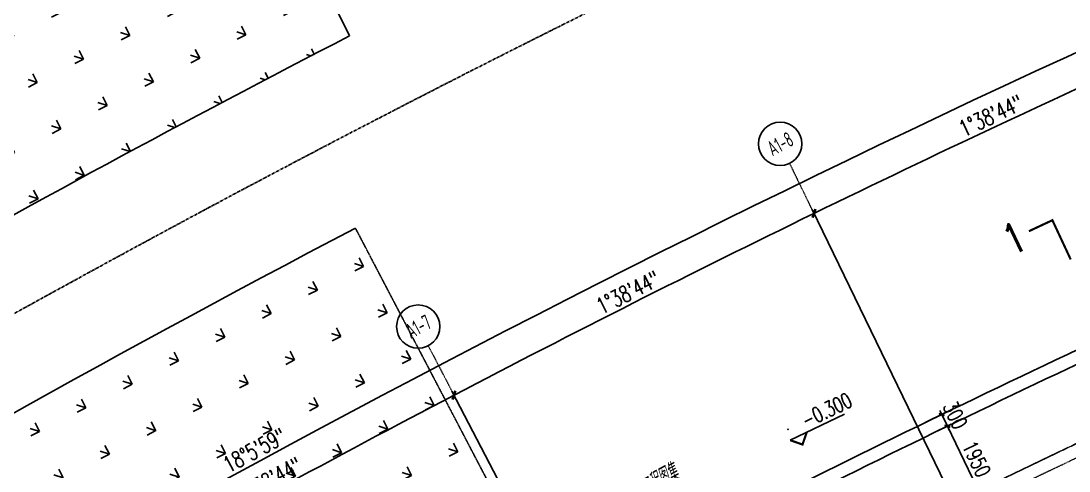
# Model space of a CAD drawing. Header units: millimetres. Extents: x -167 to 12027559, y -6694179 to 6449.
# Drawn here: x 11618505 to 11642723, y -6408390 to -6398004 of the extents above; entities that cross this region are included whole.
import ezdxf
from ezdxf.enums import TextEntityAlignment as Align

# ---------------------------------------------------------------- set-up
doc = ezdxf.new("R2010")
doc.units = ezdxf.units.MM
doc.header["$LTSCALE"] = 10
for name, pattern in [('A1-RG-AXIS$0$CENTER', [50.8, 31.75, -6.35, 6.35, -6.35]), ('A1-RI-F1$0$442 Site - clean$0$HIDDEN2', [0.1875, 0.125, -0.0625]), ('A1-RI-F1$0$CENTER2', [1.125, 0.75, -0.125, 0.125, -0.125]), ('A1-RI-F1$0$HIDDEN', [0.375, 0.25, -0.125])]:
    doc.linetypes.add(name, pattern=pattern)
for name, color, linetype in [('A1-RG-AXIS$0$A-COLU-HATH', 8, 'Continuous'), ('A1-RG-AXIS$0$A-SYMB-NAME', 13, 'Continuous'), ('A1-RG-AXIS$0$A2-RG-AXIS-150$0$A-DIMS-100', 1, 'Continuous'), ('A1-RI-F1$0$442 Site - clean$0$mry-green area hatch', 76, 'Continuous'), ('A1-RI-F1$0$442 Site - clean$0$mry-roads', 2, 'Continuous'), ('A1-RI-F1$0$A-DIMS', 1, 'Continuous'), ('A1-RI-F1$0$A-DIMS-1：100', 1, 'Continuous'), ('A1-RI-F1$0$A-FUZHUXIAN', 55, 'Continuous'), ('A1-RI-F1$0$A-STRS-TREA', 50, 'Continuous'), ('A1-RI-F1$0$A-SYMB', 4, 'Continuous'), ('A1-RI-F1$0$A-SYMB-NAME', 4, 'Continuous'), ('A1-RI-F1$0$A-TEXT', 4, 'Continuous'), ('A1-RI-F1$0$G-ACCS', 7, 'Continuous'), ('A1-RI-F1$0$道路中线_内部道路', 3, 'A1-RI-F1$0$CENTER2')]:
    doc.layers.add(name, color=color, linetype=linetype)
doc.layers.add('A1-RG-AXIS$0$A-GRID', color=1, linetype='A1-RG-AXIS$0$CENTER', lineweight=9)
doc.styles.add('A1-RG-AXIS$0$A1-RG-AXIS$0$XD2008', font='xd-hzs.shx', dxfattribs={"width": 0.7, "bigfont": 'xd-hztxt.shx'})
doc.styles.add('A1-RG-AXIS$0$A2-RG-AXIS-150$0$XD2008', font='romans.shx', dxfattribs={"width": 0.7})
doc.styles.add('A1-RI-F1$0$ECADI', font='gbeitc.shx', dxfattribs={"width": 0.7, "bigfont": 'gbcbig.shx'})
doc.styles.add('A1-RI-F1$0$XD2008', font='txt.shx', dxfattribs={"width": 0.7, "bigfont": 'xd-hztxt.shx'})
doc.dimstyles.new('A1-RG-AXIS$0$A2-RG-AXIS-150$0$XD100', dxfattribs={"dimscale": 100, "dimtxt": 5.5, "dimasz": 1.5, "dimexe": 1, "dimexo": 2, "dimgap": 0.5, "dimtad": 1, "dimdec": 0, "dimdsep": 46, "dimtxsty": 'A1-RG-AXIS$0$A2-RG-AXIS-150$0$XD2008', "dimblk": 'A1-RG-AXIS$0$A2-RG-AXIS-150$0$_ArchTick', "dimcen": 2.5, "dimclrt": 4, "dimaunit": 1, "dimadec": 3, "dimazin": 0, "dimtfac": 1, "dimtdec": 0, "dimtix": 1, "dimtmove": 0, "dimatfit": 3, "dimfxl": 0, "dimtolj": 1, "dimtzin": 0, "dimarcsym": 0})
doc.dimstyles.new('A1-RI-F1$0$XD100$0', dxfattribs={"dimscale": 100, "dimtxt": 3.5, "dimasz": 2, "dimexe": 1, "dimexo": 2, "dimgap": 1, "dimtad": 1, "dimdec": 0, "dimdsep": 46, "dimtxsty": 'A1-RI-F1$0$XD2008', "dimblk1": 'A1-RI-F1$0$_ArchTick', "dimblk2": 'A1-RI-F1$0$_ArchTick', "dimsah": 1, "dimcen": 2.5, "dimclrd": 1, "dimclre": 1, "dimclrt": 4, "dimaunit": 1, "dimadec": 0, "dimazin": 0, "dimtfac": 1, "dimtdec": 0, "dimtix": 1, "dimtmove": 2, "dimatfit": 3, "dimfxl": 0, "dimtolj": 1, "dimtzin": 0, "dimarcsym": 0})
pattern_1 = [(161.94682, (-11520186.1, 6499236.26), (-1069.71302, -543.795965), [225, -1472.05628]), (116.94682, (-11520186.1, 6499236.3), (-1069.71302, -543.79596), [225, -975]), (206.94682, (-11520186.1, 6499236.3), (543.79596, -1069.71302), [225, -975])]

# ---------------------------------------------------------------- blocks, each defined once
blk = doc.blocks.new('A1-RI-F1$0$ECADI-TAG-HGHT（国标）')
at = {"color": 1}
blk.add_line((-2.12, 2.12), (11.77, 2.12), dxfattribs=at)
at = {"color": 1, "const_width": 0.5}
blk.add_lwpolyline([(-2.12, 2.12), (0, 0), (2.12, 2.12)], dxfattribs=at)
at = {"color": 1}
blk.add_point((-1.48, 4.6), dxfattribs=at)
at = {"style": 'A1-RI-F1$0$XD2008', "width": 0.7}
blk.add_attdef('FL', text='', height=3, dxfattribs=at).set_placement((-2.69, 2.97), align=Align.RIGHT)
for tag, p in [('F.F.L.', (2.28, 2.97)), ('T.O.S.', (2.28, -1.1))]:
    blk.add_attdef(tag, p, '', height=3, dxfattribs=at)
blk = doc.blocks.new('A1-RG-AXIS$0$A2-RG-AXIS-150$0$_ArchTick')
at = {"color": 0, "linetype": 'ByBlock', "const_width": 0.4}
blk.add_lwpolyline([(-0.5, -0.5), (0.5, 0.5)], dxfattribs=at)
blk = doc.blocks.new('*D681')
at = {"layer": 'A1-RG-AXIS$0$A2-RG-AXIS-150$0$A-DIMS-100', "color": 0, "lineweight": -2, "ltscale": 3}
for p, q in [((11670910, -6387267), (11670916, -6387284)), ((11580897, -6435951), (11580908, -6435965))]:
    blk.add_line(p, q, dxfattribs=at)
blk.add_arc((11778732, -6694179), 325182, 109.35703, 127.45663, dxfattribs=at)
at = {"layer": 'Defpoints', "color": 0, "ltscale": 3}
for p in [(11670976, -6387456), (11639300, -6400406), (11581019, -6436110), (11778732, -6694179)]:
    blk.add_point(p, dxfattribs=at)
at = {"layer": 'A1-RG-AXIS$0$A2-RG-AXIS-150$0$A-DIMS-100', "color": 0, "lineweight": -2, "ltscale": 3, "xscale": 150, "yscale": 150, "zscale": 150}
for p, rotation in [((11670949, -6387378), 19.35703132825471), ((11580969, -6436044), 217.4566338573137)]:
    blk.add_blockref('A1-RG-AXIS$0$A2-RG-AXIS-150$0$_ArchTick', p, dxfattribs=dict(at, rotation=rotation))
at = {"layer": 'A1-RG-AXIS$0$A2-RG-AXIS-150$0$A-DIMS-100', "color": 4, "ltscale": 3, "insert": (11623903, -6407911), "char_height": 375, "attachment_point": 5, "rotation": 28.4068, "style": 'A1-RG-AXIS$0$A2-RG-AXIS-150$0$XD2008'}
blk.add_mtext('\\A1;18°5\'59"', dxfattribs=at)
blk = doc.blocks.new('*D690')
at = {"layer": 'A1-RG-AXIS$0$A2-RG-AXIS-150$0$A-DIMS-100', "color": 0, "lineweight": -2, "ltscale": 3}
for p, q in [((11648357, -6405340), (11645224, -6398399)), ((11640117, -6409202), (11636786, -6402354))]:
    blk.add_line(p, q, dxfattribs=at)
blk.add_arc((11778732, -6694179), 324415, 114.29329, 115.9387, dxfattribs=at)
at = {"layer": 'Defpoints', "color": 0, "ltscale": 3}
for p in [(11642441, -6399781), (11648439, -6405522), (11640204, -6409382), (11778732, -6694179)]:
    blk.add_point(p, dxfattribs=at)
at = {"layer": 'A1-RG-AXIS$0$A2-RG-AXIS-150$0$A-DIMS-100', "color": 0, "lineweight": -2, "ltscale": 3, "xscale": 150, "yscale": 150, "zscale": 150}
for p, rotation in [((11645265, -6398490), 24.29328656346054), ((11636830, -6402444), 205.9387049751953)]:
    blk.add_blockref('A1-RG-AXIS$0$A2-RG-AXIS-150$0$_ArchTick', p, dxfattribs=dict(at, rotation=rotation))
at = {"layer": 'A1-RG-AXIS$0$A2-RG-AXIS-150$0$A-DIMS-100', "color": 4, "ltscale": 3, "insert": (11640917, -6400189), "char_height": 375, "attachment_point": 5, "rotation": 25.116, "style": 'A1-RG-AXIS$0$A2-RG-AXIS-150$0$XD2008'}
blk.add_mtext('\\A1;1°38\'44"', dxfattribs=at)
blk = doc.blocks.new('*D691')
at = {"layer": 'A1-RG-AXIS$0$A2-RG-AXIS-150$0$A-DIMS-100', "color": 0, "lineweight": -2, "ltscale": 3}
for p, q in [((11640117, -6409202), (11636786, -6402354)), ((11631991, -6413300), (11628465, -6406550))]:
    blk.add_line(p, q, dxfattribs=at)
blk.add_arc((11778732, -6694179), 324415, 115.9387, 117.58412, dxfattribs=at)
at = {"layer": 'Defpoints', "color": 0, "ltscale": 3}
for p in [(11634044, -6403816), (11640204, -6409382), (11632084, -6413477), (11778732, -6694179)]:
    blk.add_point(p, dxfattribs=at)
at = {"layer": 'A1-RG-AXIS$0$A2-RG-AXIS-150$0$A-DIMS-100', "color": 0, "lineweight": -2, "ltscale": 3, "xscale": 150, "yscale": 150, "zscale": 150}
for p, rotation in [((11636830, -6402444), 25.93870497519525), ((11628511, -6406639), 207.5841233869291)]:
    blk.add_blockref('A1-RG-AXIS$0$A2-RG-AXIS-150$0$_ArchTick', p, dxfattribs=dict(at, rotation=rotation))
at = {"layer": 'A1-RG-AXIS$0$A2-RG-AXIS-150$0$A-DIMS-100', "color": 4, "ltscale": 3, "insert": (11632532, -6404268), "char_height": 375, "attachment_point": 5, "rotation": 26.7614, "style": 'A1-RG-AXIS$0$A2-RG-AXIS-150$0$XD2008'}
blk.add_mtext('\\A1;1°38\'44"', dxfattribs=at)
blk = doc.blocks.new('*D692')
at = {"layer": 'A1-RG-AXIS$0$A2-RG-AXIS-150$0$A-DIMS-100', "color": 0, "lineweight": -2, "ltscale": 3}
for p, q in [((11631991, -6413300), (11628465, -6406550)), ((11623987, -6417629), (11620268, -6410984))]:
    blk.add_line(p, q, dxfattribs=at)
blk.add_arc((11778732, -6694179), 324415, 117.58412, 119.22954, dxfattribs=at)
at = {"layer": 'Defpoints', "color": 0, "ltscale": 3}
for p in [(11625766, -6408090), (11632084, -6413477), (11624084, -6417804), (11778732, -6694179)]:
    blk.add_point(p, dxfattribs=at)
at = {"layer": 'A1-RG-AXIS$0$A2-RG-AXIS-150$0$A-DIMS-100', "color": 0, "lineweight": -2, "ltscale": 3, "xscale": 150, "yscale": 150, "zscale": 150}
for p, rotation in [((11628511, -6406639), 27.58412338692894), ((11620317, -6411071), 209.2295417986643)]:
    blk.add_blockref('A1-RG-AXIS$0$A2-RG-AXIS-150$0$_ArchTick', p, dxfattribs=dict(at, rotation=rotation))
at = {"layer": 'A1-RG-AXIS$0$A2-RG-AXIS-150$0$A-DIMS-100', "color": 4, "ltscale": 3, "insert": (11624268, -6408585), "char_height": 375, "attachment_point": 5, "rotation": 28.4068, "style": 'A1-RG-AXIS$0$A2-RG-AXIS-150$0$XD2008'}
blk.add_mtext('\\A1;1°38\'44"', dxfattribs=at)
blk = doc.blocks.new('A1-RG-AXIS$0$colu')
at = {"layer": 'A1-RG-AXIS$0$A-COLU-HATH', "linetype": 'ByBlock'}
h = blk.add_hatch(dxfattribs=at)
h.set_pattern_fill('ANSI31', color=256, scale=888, angle=11, style=0)
h.set_pattern_definition([(56, (-5304, 12651), (-92.02317055, 62.0704123), [])])
h.paths.add_polyline_path([(11591264, -6433839), (11591159, -6433557), (11590222, -6433908), (11590400, -6434382)])
h.paths.add_polyline_path([(11582706, -6437301), (11582516, -6436795), (11581580, -6437146), (11581701, -6437474)])
h.paths.add_polyline_path([(11590472, -6449024), (11591080, -6449817), (11591635, -6449392), (11591027, -6448598)])
h.paths.add_polyline_path([(11597647, -6443800), (11598174, -6444530), (11598741, -6444120), (11598215, -6443391)])
h.paths.add_polyline_path([(11585545, -6442594), (11586154, -6443388), (11586709, -6442962), (11586101, -6442168)])
h.paths.add_polyline_path([(11592849, -6437150), (11593376, -6437880), (11593943, -6437471), (11593417, -6436741)])
h.paths.add_polyline_path([(11606395, -6455924), (11606921, -6456654), (11607489, -6456244), (11606962, -6455514)])
h.paths.add_polyline_path([(11601626, -6449315), (11602153, -6450044), (11602720, -6449635), (11602194, -6448905)])
edge = h.paths.add_edge_path()
edge.add_arc((11595249, -6454684), 425, 0, 360)
edge = h.paths.add_edge_path()
edge.add_arc((11600176, -6461115), 425, 0, 360)
h.paths.add_polyline_path([(11613307, -6451074), (11613812, -6451818), (11614392, -6451425), (11613886, -6450680)])
h.paths.add_polyline_path([(11620356, -6446424), (11620839, -6447183), (11621430, -6446806), (11620946, -6446047)])
h.paths.add_polyline_path([(11615974, -6439552), (11616458, -6440311), (11617048, -6439934), (11616564, -6439175)])
h.paths.add_polyline_path([(11608730, -6444330), (11609235, -6445075), (11609815, -6444682), (11609309, -6443937)])
h.paths.add_polyline_path([(11600306, -6431919), (11600812, -6432664), (11601391, -6432270), (11600885, -6431526)])
h.paths.add_polyline_path([(11607910, -6426904), (11608394, -6427663), (11608984, -6427286), (11608500, -6426527)])
h.paths.add_polyline_path([(11630302, -6423285), (11630693, -6423983), (11631129, -6423739), (11630739, -6423040)])
h.paths.add_polyline_path([(11626248, -6416039), (11626639, -6416737), (11627075, -6416493), (11626684, -6415795)])
h.paths.add_polyline_path([(11627535, -6441978), (11627997, -6442751), (11628598, -6442392), (11628136, -6441619)])
h.paths.add_polyline_path([(11634839, -6437741), (11635279, -6438526), (11635889, -6438184), (11635450, -6437399)])
h.paths.add_polyline_path([(11615655, -6422109), (11616117, -6422881), (11616718, -6422522), (11616256, -6421750)])
h.paths.add_polyline_path([(11619863, -6429147), (11620325, -6429919), (11620926, -6429560), (11620464, -6428788)])
h.paths.add_polyline_path([(11630859, -6430629), (11631299, -6431414), (11631910, -6431072), (11631470, -6430287)])
h.paths.add_polyline_path([(11627539, -6424694), (11627978, -6425480), (11628589, -6425138), (11628150, -6424353)])
h.paths.add_polyline_path([(11623353, -6434983), (11623815, -6435756), (11624415, -6435396), (11623953, -6434624)])
h.paths.add_polyline_path([(11623535, -6417538), (11623974, -6418324), (11624585, -6417982), (11624146, -6417197)])
h.paths.add_polyline_path([(11635339, -6420464), (11635756, -6421262), (11636376, -6420938), (11635960, -6420140)])
h.paths.add_polyline_path([(11645506, -6407138), (11645842, -6407864), (11645388, -6408074), (11645053, -6407348)])
h.paths.add_polyline_path([(11648218, -6414201), (11648554, -6414927), (11649008, -6414718), (11648672, -6413991)])
h.paths.add_polyline_path([(11649797, -6429904), (11650191, -6430713), (11650820, -6430407), (11650426, -6429597)])
h.paths.add_polyline_path([(11632163, -6412872), (11631542, -6413196), (11632283, -6414615), (11632904, -6414290)])
h.paths.add_polyline_path([(11648553, -6404923), (11647915, -6405211), (11648573, -6406669), (11649211, -6406381)])
h.paths.add_polyline_path([(11638488, -6426491), (11638905, -6427289), (11639525, -6426965), (11639108, -6426167)])
h.paths.add_polyline_path([(11646232, -6422575), (11646626, -6423384), (11647255, -6423078), (11646862, -6422268)])
h.paths.add_polyline_path([(11643258, -6416460), (11643651, -6417269), (11644281, -6416963), (11643887, -6416153)])
edge = h.paths.add_edge_path()
edge.add_arc((11640554, -6410101), 425, 0, 360)
h.paths.add_polyline_path([(11642262, -6433715), (11642678, -6434512), (11643299, -6434188), (11642882, -6433391)])
h.paths.add_polyline_path([(11657439, -6426310), (11657809, -6427131), (11658447, -6426843), (11658077, -6426022)])
h.paths.add_polyline_path([(11654086, -6418882), (11654456, -6419702), (11655094, -6419414), (11654724, -6418594)])
h.paths.add_polyline_path([(11659423, -6409141), (11659770, -6409971), (11660416, -6409702), (11660069, -6408871)])
h.paths.add_polyline_path([(11651288, -6412684), (11651658, -6413504), (11652296, -6413216), (11651926, -6412396)])
h.paths.add_polyline_path([(11672567, -6404095), (11672841, -6404846), (11673311, -6404675), (11673037, -6403924)])
h.paths.add_polyline_path([(11669749, -6396288), (11670092, -6397229), (11670562, -6397058), (11670219, -6396117)])
h.paths.add_polyline_path([(11678236, -6409178), (11678568, -6410121), (11679228, -6409889), (11678897, -6408946)])
h.paths.add_polyline_path([(11675949, -6402668), (11676281, -6403611), (11676941, -6403379), (11676610, -6402436)])
h.paths.add_polyline_path([(11662042, -6415416), (11662388, -6416247), (11663034, -6415977), (11662688, -6415147)])
h.paths.add_polyline_path([(11670094, -6412181), (11670417, -6413021), (11671070, -6412770), (11670748, -6411930)])
h.paths.add_polyline_path([(11656266, -6401573), (11656651, -6402496), (11657297, -6402226), (11656912, -6401304)])
h.paths.add_polyline_path([(11664718, -6398177), (11665077, -6399111), (11665730, -6398860), (11665372, -6397926)])
h.paths.add_polyline_path([(11667657, -6405832), (11667980, -6406673), (11668633, -6406422), (11668311, -6405582)])
h.paths.add_polyline_path([(11673265, -6395025), (11673596, -6395969), (11674256, -6395737), (11673925, -6394793)])
edge = h.paths.add_edge_path()
edge.add_arc((11681417, -6417175), 425, 0, 360)
h.paths.add_polyline_path([(11673015, -6419789), (11673338, -6420629), (11673991, -6420379), (11673669, -6419538)])
h.paths.add_polyline_path([(11665180, -6422938), (11665527, -6423769), (11666173, -6423499), (11665826, -6422668)])
blk = doc.blocks.new('A1-RG-AXIS$0$A1zhouhao')
at = {"color": 13}
blk.add_circle((11937809, -6402822), 500, dxfattribs=at)
at = {"style": 'A1-RG-AXIS$0$A1-RG-AXIS$0$XD2008', "width": 0.7}
blk.add_attdef('GRID', text='', height=500, dxfattribs=at).set_placement((11937809, -6402822), align=Align.MIDDLE)
blk = doc.blocks.new('A1-RI-F1$0$_ArchTick')
at = {"color": 0, "linetype": 'ByBlock', "const_width": 0.4}
blk.add_lwpolyline([(-0.5, -0.5), (0.5, 0.5)], dxfattribs=at)
blk = doc.blocks.new('*D251')
at = {"layer": 'A1-RI-F1$0$A-DIMS-1：100', "color": 1, "linetype": 'ByBlock', "lineweight": -2}
for p, q in [((11639531, -6407541), (11640002, -6407312)), ((11640765, -6409110), (11639912, -6407356)), ((11640384, -6409295), (11640854, -6409066))]:
    blk.add_line(p, q, dxfattribs=at)
at = {"layer": 'Defpoints', "color": 0, "linetype": 'ByBlock'}
for p in [(11639912, -6407356), (11639351, -6407629), (11640204, -6409382)]:
    blk.add_point(p, dxfattribs=at)
at = {"layer": 'A1-RI-F1$0$A-DIMS-1：100', "color": 1, "linetype": 'ByBlock', "lineweight": -2, "xscale": 100, "yscale": 100, "zscale": 100}
for p, rotation in [((11639912, -6407356), 115.9387049751366), ((11640765, -6409110), 295.9387049751366)]:
    blk.add_blockref('A1-RI-F1$0$_ArchTick', p, dxfattribs=dict(at, rotation=rotation))
at = {"layer": 'A1-RI-F1$0$A-DIMS-1：100', "color": 4, "linetype": 'ByBlock', "insert": (11640585, -6408113), "char_height": 350, "attachment_point": 5, "rotation": 295.9387, "style": 'A1-RI-F1$0$XD2008'}
blk.add_mtext('\\A1;1950', dxfattribs=at)
blk = doc.blocks.new('*D252')
at = {"layer": 'A1-RI-F1$0$A-DIMS-1：100', "color": 1, "linetype": 'ByBlock', "lineweight": -2}
for p, q in [((11639400, -6407271), (11639870, -6407043)), ((11639780, -6407086), (11639737, -6406996)), ((11639912, -6407356), (11639780, -6407086)), ((11639531, -6407541), (11640002, -6407312)), ((11639912, -6407356), (11639955, -6407446))]:
    blk.add_line(p, q, dxfattribs=at)
at = {"layer": 'Defpoints', "color": 0, "linetype": 'ByBlock'}
for p in [(11639780, -6407086), (11639220, -6407359), (11639351, -6407629)]:
    blk.add_point(p, dxfattribs=at)
at = {"layer": 'A1-RI-F1$0$A-DIMS-1：100', "color": 1, "linetype": 'ByBlock', "lineweight": -2, "xscale": 100, "yscale": 100, "zscale": 100}
for p, rotation in [((11639780, -6407086), 295.9387049753973), ((11639912, -6407356), 115.9387049753973)]:
    blk.add_blockref('A1-RI-F1$0$_ArchTick', p, dxfattribs=dict(at, rotation=rotation))
at = {"layer": 'A1-RI-F1$0$A-DIMS-1：100', "color": 4, "linetype": 'ByBlock', "insert": (11640093, -6407101), "char_height": 350, "attachment_point": 5, "rotation": 295.9387, "style": 'A1-RI-F1$0$XD2008'}
blk.add_mtext('\\A1;300', dxfattribs=at)
blk = doc.blocks.new('A1-RI-F1$0$A1RUODIANJIAN')
at = {"layer": 'A1-RI-F1$0$A-SYMB-NAME', "linetype": 'ByBlock', "style": 'A1-RI-F1$0$XD2008', "width": 0.7}
blk.add_attdef('A1RUODIANJIAN', (11587156, -6438427), '', height=350, dxfattribs=at)
blk = doc.blocks.new('A1-RI-F1$0$A$C6B365CFD')
at = {"layer": 'A1-RI-F1$0$442 Site - clean$0$mry-green area hatch'}
h = blk.add_hatch(dxfattribs=at)
h.set_pattern_fill('GRASS', color=256, scale=1200, angle=71.9468, style=0)
h.set_pattern_definition(pattern_1)
edge = h.paths.add_edge_path()
edge.add_line((57838, 103580), (65811, 90756))
edge.add_arc((240588, -192829), 333118, 117.27866, 121.64602, ccw=False)
edge.add_line((87914, 103242), (81117, 116982))
edge.add_arc((240476, -192290), 347914, 117.26076, 121.63691)
edge.add_line((57983, 103921), (58094, 103739))
edge.add_line((58094, 103739), (57838, 103580))
h = blk.add_hatch(dxfattribs=at)
h.set_pattern_fill('GRASS', color=256, scale=1200, angle=71.9468, style=0)
h.set_pattern_definition(pattern_1)
edge = h.paths.add_edge_path()
edge.add_line((83814, 83453), (81861, 86915))
edge.add_line((81861, 86915), (91504, 92177))
edge.add_line((91504, 92177), (88040, 98801))
edge.add_arc((236731, -186420), 321651, 117.53384, 124.54955)
edge.add_line((54316, 78504), (60821, 69029))
edge.add_arc((232544, -179179), 301821, 119.52308, 124.67745, ccw=False)
at = {"layer": 'A1-RI-F1$0$442 Site - clean$0$mry-roads'}
blk.add_line((78946, 121377), (87906, 103238), dxfattribs=at)
at = {"layer": 'A1-RI-F1$0$442 Site - clean$0$mry-roads', "linetype": 'A1-RI-F1$0$HIDDEN'}
blk.add_lwpolyline([(91508, 92179), (88040, 98801)], dxfattribs=at)
at = {"layer": 'A1-RI-F1$0$442 Site - clean$0$mry-roads'}
for radius, start, end in [(333118, 117.28014, 121.64602), (329118, 117.61353, 124.46986)]:
    blk.add_arc((240588, -192829), radius, start, end, dxfattribs=at)
at = {"layer": 'A1-RI-F1$0$道路中线_内部道路', "ltscale": 10}
blk.add_arc((240588, -192829), 331118, 95.27413, 136.56334, dxfattribs=at)
blk = doc.blocks.new('A1-RG-AXIS')
at = {"layer": 'A1-RG-AXIS$0$A-GRID', "linetype": 'A1-RG-AXIS$0$CENTER', "ltscale": 0.05}
blk.add_lwpolyline([(11682866.1, -6392336.6, 0.1037295), (11569674.9, -6456283.6, 0.1037295)], format="xyb", dxfattribs=at)
for points in [[(11654465.7, -6438701.8), (11636267.7, -6401288.8)], [(11627916.4, -6405500.3), (11647181.2, -6442375.3)]]:
    blk.add_lwpolyline(points, dxfattribs=at)
blk.add_arc((11778731.9, -6694178.6), 308600, 107.574373, 131.323037, dxfattribs=at)
at = {"layer": 'A1-RG-AXIS$0$A-GRID', "ltscale": 0.05}
blk.add_arc((11778731.9, -6694178.6), 301700, 107.53359, 131.336201, dxfattribs=at)
at = {"layer": 'A1-RG-AXIS$0$A-COLU-HATH', "linetype": 'ByBlock'}
blk.add_blockref('A1-RG-AXIS$0$colu', (0, 0), dxfattribs=at)
at = {"layer": 'A1-RG-AXIS$0$A-SYMB-NAME', "linetype": 'ByBlock'}
ref = blk.add_blockref('A1-RG-AXIS$0$A1zhouhao', (-1910353.8, -6351945), dxfattribs=dict(at, rotation=28.00000001429498))
ref.add_attrib('GRID', 'A1-8', dxfattribs={"layer": '0', "color": 4, "height": 350, "rotation": 28, "style": 'A1-RG-AXIS$0$A1-RG-AXIS$0$XD2008', "width": 0.7}).set_placement((11636049, -6400839.2), align=Align.MIDDLE)
ref = blk.add_blockref('A1-RG-AXIS$0$A1zhouhao', (-1918717.9, -6356162.9), dxfattribs=dict(at, rotation=28.00000001429498))
ref.add_attrib('GRID', 'A1-7', dxfattribs={"layer": '0', "color": 4, "height": 350, "rotation": 28, "style": 'A1-RG-AXIS$0$A1-RG-AXIS$0$XD2008', "width": 0.7}).set_placement((11627684.9, -6405057.2), align=Align.MIDDLE)
at = {"layer": 'A1-RG-AXIS$0$A2-RG-AXIS-150$0$A-DIMS-100', "ltscale": 3}
for base, p1, p2, picture, middle in [((11639299.9, -6400406.2), (11670976.3, -6387456), (11581018.9, -6436109.7), '*D681', (11623903.2, -6407910.6)), ((11642440.7, -6399781), (11648439.1, -6405521.9), (11640204.4, -6409382.2), '*D690', (11640917.2, -6400189.3)), ((11634043.5, -6403815.8), (11640204.4, -6409382.2), (11632083.8, -6413477.3), '*D691', (11632532.4, -6404267.7)), ((11625765.7, -6408090.2), (11632083.8, -6413477.3), (11624084.3, -6417803.9), '*D692', (11624268.2, -6408585.3))]:
    dim = blk.add_angular_dim_3p(base=base, center=(11778731.9, -6694178.6), p1=p1, p2=p2, dimstyle='A1-RG-AXIS$0$A2-RG-AXIS-150$0$XD100', override={"dimtxt": 3.75, "dimadec": 4}, dxfattribs=at)
    dim.commit()
    dim.dimension.update_dxf_attribs({"geometry": picture, "text_midpoint": middle})
blk = doc.blocks.new('A1-RI-F1')
at = {"layer": 'A1-RI-F1$0$A-DIMS', "linetype": 'ByBlock', "const_width": 50}
blk.add_lwpolyline([(11641794.9, -6402856.2), (11642338.5, -6402602.2), (11642761.9, -6403508.1)], dxfattribs=at)
at = {"layer": 'A1-RI-F1$0$A-FUZHUXIAN', "linetype": 'A1-RI-F1$0$442 Site - clean$0$HIDDEN2', "ltscale": 3}
blk.add_arc((11778731.9, -6694178.6), 317000, 114.915527, 117.476127, dxfattribs=at)
at = {"layer": 'A1-RI-F1$0$A-STRS-TREA'}
for radius, start, end in [(318950, 114.239395, 117.638015), (318650, 114.293014, 117.584123), (288150, 94.045841, 129.400757), (287850, 94.045841, 129.459087)]:
    blk.add_arc((11778731.9, -6694178.6), radius, start, end, dxfattribs=at)
at = {"color": 3, "linetype": 'ByBlock'}
blk.add_blockref('A1-RG-AXIS', (0, 0), dxfattribs=at)
at = {"layer": 'A1-RI-F1$0$A-SYMB'}
ref = blk.add_blockref('A1-RI-F1$0$ECADI-TAG-HGHT（国标）', (11636563.8, -6407778.3), dxfattribs=dict(at, xscale=99.99999999987156, yscale=99.99999999987156, zscale=99.99999999987156, rotation=25.6616156906685))
ref.add_attrib('F.F.L.', '-0.300', (11636647, -6407409.1), dxfattribs={"layer": '0', "height": 350, "rotation": 25.66162, "style": 'A1-RI-F1$0$XD2008', "width": 0.7})
at = {"layer": 'A1-RI-F1$0$A-SYMB-NAME', "linetype": 'ByBlock'}
ref = blk.add_blockref('A1-RI-F1$0$A1RUODIANJIAN', (19337532.5, 4389717.3), dxfattribs=dict(at, xscale=-1, rotation=25.45077303713549))
ref.add_attrib('A1RUODIANJIAN', '1', (11641416.4, -6403426.4), dxfattribs={"linetype": 'ByBlock', "height": 700, "rotation": 25.45077, "style": 'A1-RI-F1$0$XD2008', "width": 0.7})
at = {"layer": 'A1-RI-F1$0$G-ACCS', "linetype": 'ByBlock'}
blk.add_blockref('A1-RI-F1$0$A$C6B365CFD', (11538192.7, -6501584.3), dxfattribs=at)
at = {"layer": 'A1-RI-F1$0$A-TEXT', "style": 'A1-RI-F1$0$ECADI', "width": 0.7}
blk.add_text('室外台阶参见室外工程图集', height=450, rotation=28.46829, dxfattribs=at).set_placement((11631364.6, -6409885.1, 0))
at = {"layer": 'A1-RI-F1$0$A-DIMS-1：100', "linetype": 'ByBlock'}
for p1, p2, picture, middle in [((11639351.4, -6407628.6), (11639220.2, -6407358.9), '*D252', (11640093.3, -6407101)), ((11640204.4, -6409382.2), (11639351.4, -6407628.6), '*D251', (11640585.4, -6408112.7))]:
    dim = blk.add_aligned_dim(p1=p1, p2=p2, distance=-622.9, dimstyle='A1-RI-F1$0$XD100$0', override={"dimasz": 1, "dimadec": 2, "dimazin": 2}, dxfattribs=at)
    dim.commit()
    dim.dimension.update_dxf_attribs({"geometry": picture, "text_midpoint": middle})

msp = doc.modelspace()

# ---------------------------------------------------------------- block references
at = {"color": 0}
msp.add_blockref('A1-RI-F1', (0, 0), dxfattribs=at)

doc.saveas('drawing.dxf')
